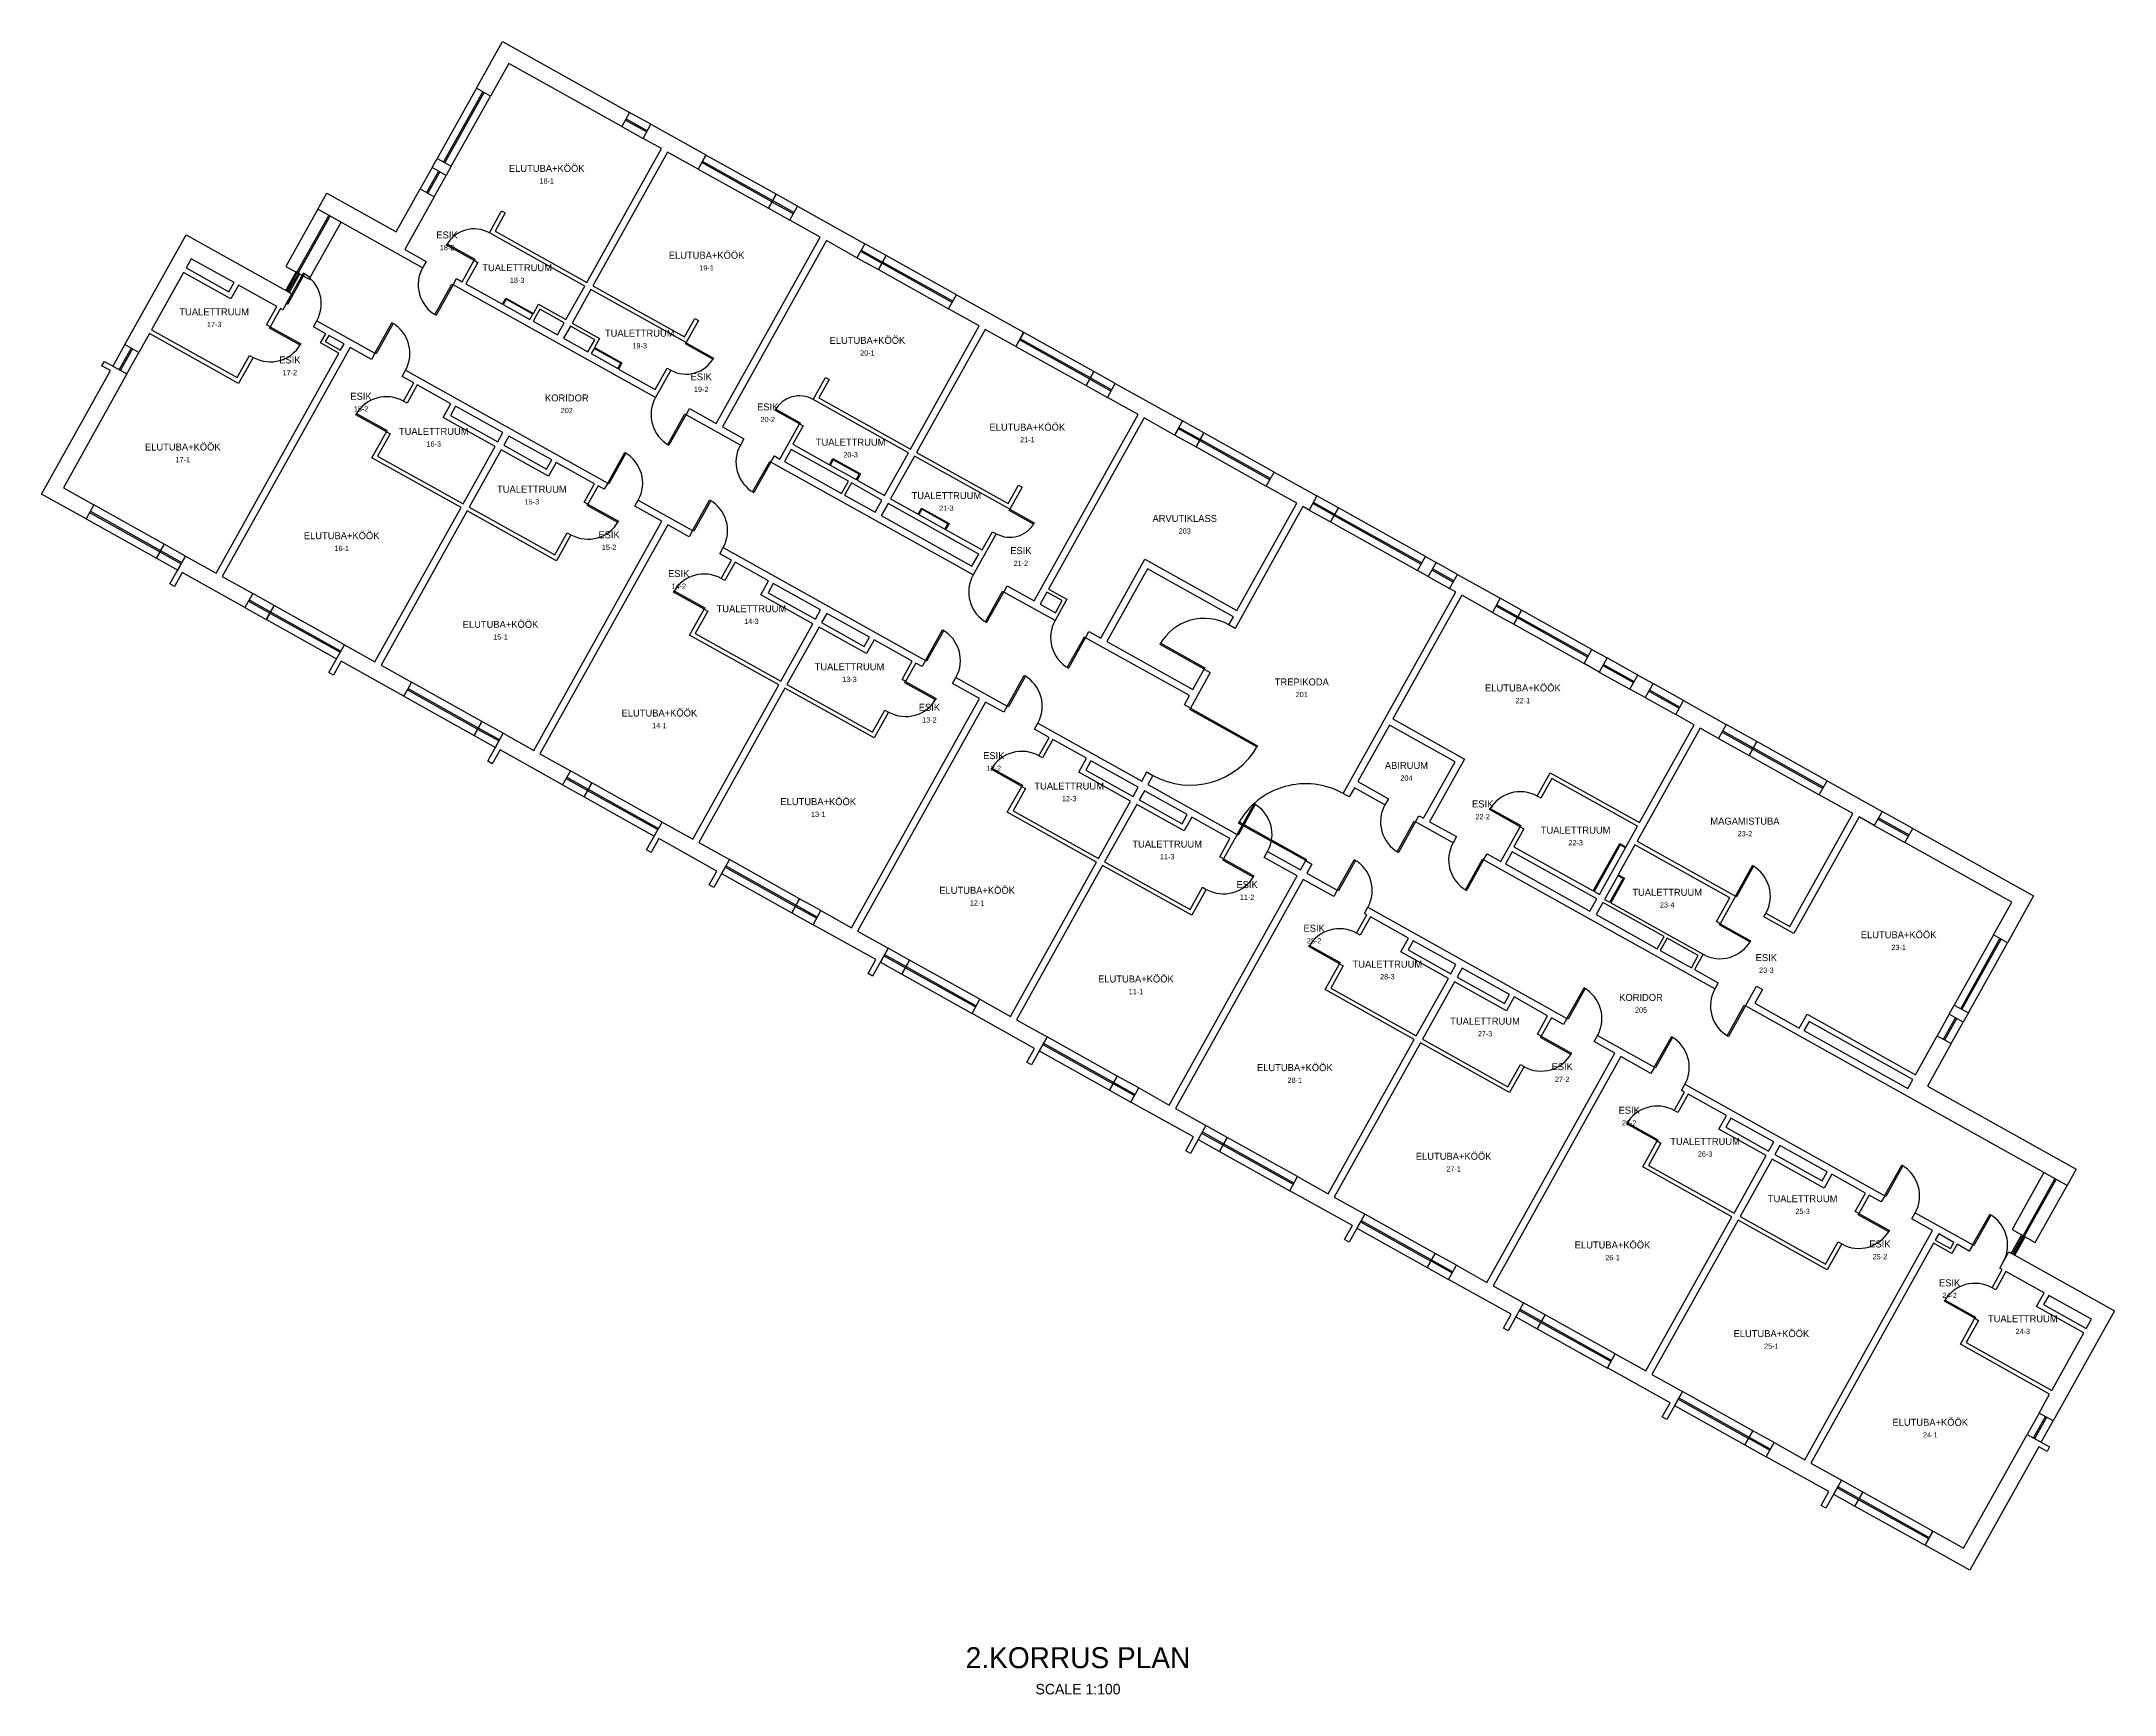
# Model space of a CAD drawing. Header units: millimetres. Extents: x 0 to 379219, y -3554 to 43703.
# Drawn here: x 79992 to 139245, y -3554 to 43703 of the extents above; entities that cross this region are included whole.
import ezdxf
from ezdxf.enums import TextEntityAlignment as Align

# ---------------------------------------------------------------- set-up
doc = ezdxf.new("R2010")
doc.units = ezdxf.units.MM
for name, color, linetype in [('A-ANNO-TTLB', 7, 'Continuous'), ('A-AREA-IDEN', 7, 'Continuous'), ('A-DOOR', 7, 'Continuous'), ('A-GLAZ', 7, 'Continuous'), ('A-WALL', 7, 'Continuous')]:
    doc.layers.add(name, color=color, linetype=linetype)

msp = doc.modelspace()

# ---------------------------------------------------------------- linework, layer by layer
at = {"layer": 'A-DOOR'}
for points in [[(92355, 37445), (91569, 37884), (91589, 37919), (92375, 37480)], [(86989, 36204), (87477, 37077), (87512, 37058), (87024, 36184)], [(91759, 36748), (91272, 35875), (91237, 35894), (91724, 36768)], [(89522, 34790), (90009, 35663), (90044, 35644), (89557, 34771)], [(86530, 35544), (87403, 35057), (87384, 35022), (86511, 35509)], [(98418, 35092), (99204, 34653), (99184, 34618), (98398, 35057)], [(101656, 32770), (100957, 33160), (100977, 33195), (101675, 32805)], [(89850, 32546), (88977, 33033), (88996, 33068), (89869, 32581)], [(98414, 33034), (97926, 32160), (97891, 32180), (98379, 33053)], [(96176, 31076), (96663, 31949), (96698, 31930), (96211, 31057)], [(100841, 31679), (100353, 30806), (100318, 30825), (100806, 31698)], [(95611, 30475), (96484, 29988), (96465, 29953), (95592, 30440)], [(98603, 29721), (99090, 30594), (99125, 30575), (98638, 29702)], [(107670, 30329), (108368, 29939), (108349, 29904), (107650, 30294)], [(98931, 27477), (98058, 27964), (98077, 27999), (98950, 27512)], [(107495, 27965), (107007, 27092), (106972, 27111), (107460, 27984)], [(105257, 26007), (105744, 26880), (105779, 26861), (105292, 25988)], [(109834, 26659), (109347, 25785), (109312, 25805), (109800, 26678)], [(113228, 25761), (111962, 26467), (111981, 26502), (113248, 25796)], [(107597, 24701), (108084, 25574), (108119, 25555), (107631, 24682)], [(104692, 25406), (105565, 24919), (105546, 24884), (104673, 25371)], [(112832, 24642), (114753, 23570), (114734, 23535), (112813, 24607)], [(108012, 22408), (107139, 22895), (107158, 22930), (108031, 22443)], [(114163, 21036), (114650, 21909), (114685, 21890), (114198, 21016)], [(116126, 20284), (114205, 21356), (114224, 21391), (116145, 20319)], [(119265, 21395), (118777, 20521), (118742, 20541), (119230, 21414)], [(122257, 21255), (121384, 21743), (121403, 21778), (122276, 21290)], [(113773, 20337), (114646, 19850), (114627, 19815), (113754, 20302)], [(117027, 19437), (117514, 20310), (117549, 20291), (117062, 19418)], [(121212, 20308), (120725, 19435), (120690, 19454), (121177, 20327)], [(128408, 19268), (128895, 20142), (128930, 20122), (128443, 19249)], [(127970, 18482), (128843, 17995), (128823, 17960), (127950, 18447)], [(117093, 17339), (116220, 17826), (116239, 17861), (117112, 17374)], [(123593, 15772), (124081, 16645), (124115, 16626), (123628, 15752)], [(128695, 16131), (128208, 15258), (128173, 15277), (128660, 16150)], [(122854, 15268), (123727, 14781), (123708, 14746), (122835, 15233)], [(126090, 14378), (126578, 15251), (126613, 15232), (126125, 14358)], [(126174, 12270), (125301, 12757), (125320, 12792), (126193, 12305)], [(132674, 10703), (133162, 11576), (133197, 11557), (132709, 10683)], [(131935, 10199), (132809, 9712), (132789, 9677), (131916, 10164)], [(135189, 9299), (135677, 10172), (135712, 10153), (135224, 9280)], [(135255, 7201), (134382, 7688), (134401, 7723), (135275, 7236)]]:
    msp.add_lwpolyline(points, close=True, dxfattribs=at)
for centre, radius, start, end in [((92355, 37445), 900, 60.83, 150.83), ((86989, 36204), 1000, -29.17, 60.83), ((91759, 36748), 1000, 150.83, -119.17), ((89522, 34790), 1000, -29.17, 60.83), ((86530, 35544), 1000, -119.17, -29.17), ((98418, 35092), 900, -119.17, -29.17), ((89850, 32546), 1000, 60.83, 150.83), ((98414, 33034), 1000, 150.83, -119.17), ((101656, 32770), 800, 60.83, 150.83), ((100841, 31679), 1000, 150.83, -119.17), ((96176, 31076), 1000, -29.17, 60.83), ((98603, 29721), 1000, -29.17, 60.83), ((95611, 30475), 1000, -119.17, -29.17), ((107670, 30329), 800, -119.17, -29.17), ((98931, 27477), 1000, 60.83, 150.83), ((107495, 27965), 1000, 150.83, -119.17), ((105257, 26007), 1000, -29.17, 60.83), ((109834, 26659), 1000, 150.83, -119.17), ((113228, 25761), 1450, 60.86894, 150.86894), ((107597, 24701), 1000, -29.17, 60.83), ((104692, 25406), 1000, -119.17, -29.17), ((108012, 22408), 1000, 60.83, 150.83), ((112832, 24642), 2200, -119.17, -29.17), ((116126, 20284), 2200, 60.83, 150.83), ((122257, 21255), 1000, 60.82949, 150.82949), ((114163, 21036), 1000, -29.17, 60.83), ((119265, 21395), 1000, 150.83, -119.17), ((121212, 20308), 1000, 150.83, -119.17), ((117027, 19437), 1000, -29.17, 60.83), ((113773, 20337), 1000, -119.17, -29.17), ((128408, 19268), 1000, -29.17, 60.83), ((117093, 17339), 1000, 60.83, 150.83), ((127970, 18482), 1000, -119.17, -29.17), ((123593, 15772), 1000, -29.17, 60.83), ((128695, 16131), 1000, 150.83, -119.17), ((126090, 14378), 1000, -29.17, 60.83), ((122854, 15268), 1000, -119.17, -29.17), ((126174, 12270), 1000, 60.83, 150.83), ((132674, 10703), 1000, -29.17, 60.83), ((135189, 9299), 1000, -29.17, 60.83), ((131935, 10199), 1000, -119.17, -29.17), ((135255, 7201), 1000, 60.83, 150.83)]:
    msp.add_arc(centre, radius, start, end, dxfattribs=at)
at = {"layer": 'A-GLAZ'}
for p, q in [((91485, 40256), (92606, 42264)), ((91520, 40237), (92641, 42245)), ((96699, 41492), (97310, 41150)), ((96680, 41457), (97291, 41115)), ((91339, 39994), (90998, 39383)), ((91374, 39975), (91033, 39363)), ((100871, 39117), (98863, 40238)), ((100890, 39152), (98882, 40273)), ((100871, 39117), (101482, 38776)), ((100891, 39152), (101502, 38811)), ((87295, 37098), (88206, 38731)), ((87330, 37079), (88241, 38712)), ((103403, 37704), (104014, 37362)), ((103423, 37739), (104034, 37397)), ((106023, 36241), (104014, 37362)), ((106042, 36276), (104034, 37397)), ((87011, 36570), (87304, 37094)), ((87046, 36550), (87339, 37074)), ((109952, 34048), (107944, 35169)), ((109972, 34083), (107963, 35204)), ((82558, 34932), (82217, 34321)), ((82593, 34913), (82252, 34302)), ((109952, 34048), (110563, 33707)), ((109972, 34083), (110583, 33742)), ((112484, 32635), (113096, 32293)), ((112504, 32670), (113115, 32328)), ((115104, 31172), (113095, 32293)), ((115123, 31207), (113115, 32328)), ((81369, 30236), (83377, 29115)), ((81389, 30271), (83397, 29150)), ((116937, 30149), (116326, 30490)), ((116956, 30184), (116345, 30525)), ((116937, 30149), (119426, 28760)), ((116957, 30184), (119445, 28795)), ((83377, 29116), (83988, 28774)), ((83397, 29151), (84008, 28809)), ((120342, 28249), (119730, 28590)), ((120361, 28284), (119750, 28625)), ((85909, 27702), (86521, 27361)), ((85929, 27737), (86540, 27396)), ((86521, 27361), (88529, 26240)), ((86540, 27396), (88549, 26275)), ((121565, 27566), (122177, 27224)), ((121585, 27601), (122196, 27259)), ((124204, 26138), (122196, 27259)), ((124185, 26103), (122176, 27224)), ((124621, 25860), (125494, 25373)), ((124640, 25895), (125513, 25408)), ((90450, 25167), (92458, 24046)), ((90470, 25202), (92478, 24081)), ((125931, 25129), (126804, 24641)), ((125950, 25164), (126823, 24676)), ((92458, 24047), (93069, 23705)), ((92478, 24082), (93089, 23740)), ((128026, 23959), (128900, 23472)), ((128046, 23994), (128919, 23507)), ((130908, 22350), (128900, 23471)), ((130928, 22385), (128919, 23506)), ((94990, 22633), (95602, 22292)), ((95010, 22668), (95621, 22327)), ((95602, 22292), (97610, 21171)), ((95622, 22327), (97630, 21206)), ((132480, 21473), (133353, 20986)), ((132499, 21508), (133373, 21021)), ((99531, 20098), (101540, 18977)), ((99551, 20133), (101559, 19012)), ((101539, 18978), (102150, 18636)), ((101559, 19013), (102170, 18671)), ((134848, 16052), (135969, 18060)), ((134883, 16033), (136004, 18041)), ((104071, 17564), (104683, 17223)), ((104091, 17599), (104702, 17258)), ((104683, 17223), (106691, 16102)), ((104703, 17258), (106711, 16137)), ((134360, 15179), (134702, 15790)), ((134395, 15159), (134736, 15770)), ((108612, 15029), (110621, 13908)), ((108632, 15064), (110640, 13943)), ((110620, 13909), (111231, 13567)), ((110640, 13944), (111251, 13602)), ((113152, 12495), (113764, 12154)), ((113172, 12530), (113783, 12189)), ((113764, 12154), (115772, 11033)), ((113784, 12189), (115792, 11068)), ((136630, 9560), (137541, 11193)), ((136665, 9541), (137576, 11174)), ((117693, 9960), (119702, 8839)), ((117713, 9995), (119721, 8874)), ((136621, 9565), (136328, 9041)), ((136656, 9546), (136363, 9022)), ((119701, 8840), (120312, 8498)), ((119721, 8875), (120332, 8533)), ((122233, 7426), (122845, 7085)), ((122253, 7461), (122864, 7120)), ((122865, 7120), (124873, 5999)), ((122845, 7085), (124853, 5964)), ((126774, 4891), (128783, 3770)), ((126794, 4926), (128802, 3805)), ((136930, 3780), (137272, 4392)), ((136965, 3761), (137307, 4372)), ((128782, 3771), (129394, 3429)), ((128802, 3806), (129413, 3464)), ((131334, 2392), (131945, 2051)), ((131315, 2357), (131926, 2016)), ((133933, 895), (131925, 2016)), ((133953, 930), (131945, 2051))]:
    msp.add_line(p, q, dxfattribs=at)
for points in [[(91703, 40134), (92825, 42142), (92423, 42367), (91302, 40358)], [(96577, 41273), (97189, 40932), (97413, 41334), (96802, 41675)], [(100993, 39336), (98984, 40456), (98760, 40055), (100769, 38934)], [(91156, 40097), (90815, 39485), (91216, 39261), (91557, 39872)], [(100769, 38934), (101380, 38593), (101604, 38994), (100993, 39335)], [(87644, 36903), (88556, 38536), (87892, 38907), (86980, 37274)], [(103301, 37520), (103912, 37179), (104136, 37581), (103525, 37922)], [(106145, 36460), (104136, 37581), (103912, 37179), (105920, 36058)], [(87081, 36531), (87373, 37055), (87269, 37113), (86976, 36589)], [(82375, 35035), (82034, 34423), (82435, 34199), (82777, 34810)], [(110074, 34267), (108066, 35387), (107841, 34986), (109850, 33865)], [(109850, 33865), (110461, 33524), (110685, 33925), (110074, 34266)], [(112382, 32451), (112993, 32110), (113217, 32512), (112606, 32853)], [(115226, 31391), (113217, 32512), (112993, 32110), (115001, 30989)], [(81267, 30053), (83275, 28932), (83499, 29334), (81491, 30455)], [(117059, 30367), (116448, 30709), (116223, 30307), (116835, 29966)], [(116835, 29966), (119324, 28576), (119548, 28978), (117059, 30367)], [(83275, 28932), (83886, 28591), (84110, 28993), (83499, 29334)], [(120463, 28467), (119852, 28808), (119628, 28407), (120239, 28065)], [(85807, 27519), (86418, 27178), (86642, 27579), (86031, 27920)], [(86419, 27177), (88427, 26056), (88651, 26458), (86643, 27579)], [(121463, 27382), (122074, 27041), (122298, 27443), (121687, 27784)], [(124307, 26322), (122298, 27443), (122074, 27041), (124082, 25920)], [(124518, 25677), (125392, 25189), (125616, 25591), (124743, 26078)], [(90348, 24984), (92356, 23863), (92580, 24265), (90572, 25386)], [(125828, 24946), (126702, 24458), (126926, 24860), (126053, 25347)], [(92356, 23863), (92967, 23522), (93191, 23924), (92580, 24265)], [(127924, 23776), (128797, 23288), (129021, 23690), (128148, 24177)], [(131030, 22569), (129022, 23690), (128798, 23288), (130806, 22167)], [(94888, 22450), (95499, 22109), (95723, 22510), (95112, 22851)], [(95500, 22108), (97508, 20987), (97732, 21389), (95724, 22510)], [(132378, 21290), (133251, 20802), (133475, 21204), (132602, 21691)], [(99429, 19915), (101437, 18794), (101661, 19196), (99653, 20317)], [(101437, 18794), (102048, 18453), (102272, 18855), (101661, 19196)], [(103969, 17381), (104580, 17040), (104804, 17441), (104193, 17782)], [(135066, 15930), (136187, 17939), (135786, 18163), (134665, 16154)], [(104581, 17039), (106589, 15918), (106813, 16320), (104805, 17441)], [(134579, 15057), (134920, 15668), (134518, 15892), (134177, 15281)], [(108510, 14846), (110518, 13725), (110742, 14127), (108734, 15248)], [(110518, 13725), (111129, 13384), (111353, 13786), (110742, 14127)], [(113050, 12312), (113661, 11971), (113885, 12372), (113274, 12713)], [(113662, 11970), (115670, 10849), (115894, 11251), (113886, 12372)], [(136979, 9365), (137890, 10998), (137227, 11369), (136315, 9736)], [(117591, 9777), (119599, 8656), (119823, 9058), (117815, 10179)], [(136586, 9585), (136293, 9061), (136398, 9002), (136691, 9526)], [(119599, 8656), (120210, 8315), (120434, 8717), (119823, 9058)], [(122131, 7243), (122742, 6902), (122967, 7303), (122355, 7644)], [(122743, 6901), (124751, 5780), (124975, 6182), (122967, 7303)], [(126672, 4708), (128680, 3587), (128905, 3989), (126896, 5110)], [(137149, 3659), (137490, 4270), (137088, 4494), (136747, 3883)], [(128680, 3587), (129291, 3246), (129515, 3648), (128904, 3989)], [(131212, 2174), (131823, 1833), (132048, 2234), (131436, 2575)], [(134055, 1114), (132047, 2235), (131823, 1833), (133831, 712)]]:
    msp.add_lwpolyline(points, close=True, dxfattribs=at)
at = {"layer": 'A-WALL'}
for points in [[(92825, 42143), (92423, 42367), (93169, 43703), (96801, 41675), (96577, 41274), (93346, 43077)], [(95519, 36711), (92794, 38232), (93145, 38860), (93250, 38802), (92958, 38278), (95577, 36816), (97712, 40640), (97188, 40932), (97412, 41334), (98984, 40457), (98760, 40055), (97887, 40542), (95752, 36718), (98372, 35256), (98664, 35780), (98769, 35721), (98418, 35093), (95694, 36613), (95157, 35653), (95943, 35214), (95797, 34952), (96583, 34513), (96486, 34339), (97533, 33754), (97875, 34365), (97979, 34307), (97541, 33521), (91760, 36748), (91857, 36923), (92014, 36835), (92356, 37446), (92460, 37387), (92119, 36776), (93167, 36191), (93265, 36366), (94051, 35927), (94197, 36189), (94983, 35750)], [(91557, 39872), (91156, 40097), (91302, 40359), (91704, 40134)], [(90886, 37235), (87892, 38907), (88150, 39370), (90132, 38263), (90815, 39485), (91216, 39261), (90373, 37751), (90984, 37410)], [(100065, 32341), (99968, 32166), (98414, 33033), (98511, 33208), (99280, 32779), (102253, 38105), (101379, 38593), (101604, 38994), (103525, 37922), (103300, 37521), (102427, 38008), (99454, 32682)], [(83079, 35352), (82777, 34810), (82375, 35035), (84130, 38178), (87151, 36492), (86892, 36029), (86823, 36068), (86530, 35544), (86425, 35603), (86718, 36126), (85626, 36736), (85407, 36343), (84054, 37098), (83137, 35457), (85582, 34092), (85938, 34729), (86043, 34671), (85628, 33929)], [(84127, 37229), (85349, 36547), (85495, 36809), (84273, 37491)], [(94038, 35905), (93274, 36332), (93189, 36179), (93953, 35752)], [(101096, 31766), (101656, 32770), (101761, 32711), (101468, 32187), (102516, 31603), (102614, 31777), (103400, 31338), (103303, 31164), (104088, 30725), (104771, 31947), (102046, 33468), (102397, 34097), (102502, 34039), (102209, 33515), (104829, 32052), (106793, 35571), (105920, 36058), (106144, 36460), (108065, 35388), (107841, 34986), (106968, 35473), (105004, 31955), (107623, 30492), (107916, 31016), (108021, 30958), (107670, 30329), (104945, 31850), (104263, 30628), (105048, 30189), (105146, 30364), (105872, 29958), (105932, 29925), (105835, 29750), (106883, 29165), (107175, 29689), (107280, 29631), (106622, 28452), (100841, 31679), (100939, 31853)], [(84983, 28505), (88493, 34792), (87969, 35085), (88115, 35347), (87765, 35542), (87863, 35716), (89522, 34790), (89425, 34615), (88813, 34957), (85158, 28408), (86031, 27920), (85807, 27519), (84017, 28518), (83796, 28121), (83665, 28195), (84110, 28993)], [(94934, 35663), (94235, 36053), (94041, 35704), (94739, 35314)], [(95612, 34826), (95807, 35176), (95109, 35566), (94914, 35216)], [(88105, 35123), (88541, 34879), (88639, 35054), (88202, 35298)], [(81266, 30053), (79992, 30765), (81961, 34292), (81721, 34426), (81794, 34557), (82435, 34199), (80617, 30942), (81491, 30455)], [(95785, 34930), (95700, 34778), (96464, 34351), (96549, 34504)], [(88205, 25660), (88651, 26458), (89524, 25971), (91985, 30380), (89436, 31804), (89850, 32546), (89955, 32487), (89599, 31850), (92044, 30485), (92960, 32127), (91476, 32955), (91695, 33348), (90734, 33884), (90442, 33361), (90337, 33419), (90630, 33943), (90298, 34128), (90396, 34303), (96176, 31076), (96079, 30901), (95904, 30999), (95611, 30475), (95507, 30534), (95799, 31057), (94707, 31667), (94488, 31274), (93135, 32029), (92218, 30388), (94663, 29023), (95019, 29660), (95124, 29602), (94710, 28860), (92160, 30283), (89698, 25873), (90572, 25386), (90347, 24984), (88557, 25983), (88336, 25587)], [(109303, 27757), (108962, 27146), (107495, 27964), (107592, 28139), (108361, 27710), (111334, 33036), (110460, 33524), (110685, 33925), (112606, 32853), (112381, 32452), (111508, 32939), (108779, 28049)], [(91826, 33275), (91680, 33013), (93033, 32258), (93179, 32520)], [(93354, 32422), (93208, 32160), (94430, 31478), (94576, 31740)], [(101226, 31693), (102860, 30781), (103055, 31130), (101421, 32042)], [(103281, 31176), (103366, 31329), (102623, 31743), (102538, 31590)], [(103142, 31081), (102947, 30732), (103820, 30245), (104015, 30594)], [(110443, 26548), (112901, 25176), (113225, 25756), (113400, 25659), (112832, 24642), (112658, 24740), (112804, 25001), (109835, 26658), (109932, 26833), (110269, 26645), (111528, 28902), (114161, 27433), (115874, 30502), (115001, 30989), (115225, 31391), (116448, 30709), (116223, 30307), (116049, 30404), (114107, 26925), (113932, 27023), (114064, 27258), (111606, 28630)], [(94064, 23436), (97720, 29985), (96952, 30414), (97049, 30589), (98604, 29721), (98506, 29546), (97895, 29888), (94239, 23339), (95112, 22851), (94888, 22450), (93098, 23449), (92877, 23052), (92746, 23126), (93191, 23924)], [(103995, 30147), (106588, 28700), (106783, 29049), (104190, 30497)], [(105070, 30177), (105813, 29762), (105898, 29915), (105156, 30330)], [(97286, 20591), (97732, 21389), (98605, 20902), (101066, 25311), (98517, 26735), (98931, 27477), (99036, 27418), (98680, 26781), (101125, 25416), (102041, 27058), (100557, 27886), (100776, 28279), (99816, 28815), (99523, 28292), (99418, 28350), (99711, 28874), (99379, 29059), (99477, 29234), (105257, 26007), (105160, 25832), (104985, 25930), (104692, 25406), (104588, 25465), (104880, 25988), (103788, 26598), (103569, 26205), (102216, 26960), (101299, 25319), (103744, 23954), (104100, 24591), (104205, 24533), (103791, 23791), (101241, 25214), (98780, 20804), (99653, 20317), (99207, 19519), (99076, 19592), (99298, 19988), (98468, 20451), (97638, 20914), (97417, 20518)], [(117198, 22205), (120415, 27967), (120240, 28065), (120464, 28467), (121687, 27784), (121462, 27383), (120589, 27870), (118615, 24334), (120667, 23188), (119668, 21398), (120437, 20970), (120339, 20795), (119265, 21394), (119363, 21569), (119494, 21496), (120395, 23111), (118518, 24159), (117616, 22544), (118489, 22056), (118392, 21882), (117519, 22369), (117373, 22107)], [(119853, 28808), (119629, 28406), (119323, 28577), (119547, 28978)], [(100761, 27944), (102114, 27189), (102260, 27451), (100907, 28206)], [(109167, 27718), (108730, 27962), (108535, 27613), (108972, 27369)], [(102289, 27091), (103511, 26409), (103657, 26671), (102435, 27353)], [(124743, 26078), (124518, 25677), (124082, 25920), (124306, 26322)], [(103838, 17454), (102048, 18453), (102272, 18855), (103145, 18367), (106801, 24916), (106033, 25345), (106130, 25520), (107597, 24701), (107499, 24526), (106976, 24819), (103320, 18270), (104193, 17782), (103748, 16984), (103617, 17057)], [(125828, 24946), (125392, 25189), (125616, 25591), (126053, 25347)], [(121703, 20263), (122257, 21255), (122362, 21197), (122075, 20684), (124346, 19417), (125102, 20771), (125276, 20674), (125607, 21267), (123162, 22631), (122849, 22070), (122744, 22128), (123116, 22795), (125666, 21372), (127225, 24166), (126702, 24458), (126926, 24860), (128148, 24177), (127924, 23776), (127400, 24068), (125597, 20837), (128408, 19268), (127970, 18482), (127865, 18541), (128245, 19222), (125538, 20733), (125061, 19877), (125235, 19779), (124845, 19081), (127482, 17609), (127239, 17173), (127920, 16792), (127822, 16618), (121212, 20308), (121310, 20482)], [(107686, 15833), (110147, 20242), (107598, 21666), (108012, 22408), (108117, 22349), (107761, 21712), (110206, 20347), (111122, 21989), (109638, 22817), (109857, 23210), (108897, 23746), (108604, 23223), (108499, 23281), (108792, 23805), (108373, 24039), (108470, 24213), (111439, 22556), (111585, 22819), (111760, 22721), (111614, 22459), (114163, 21036), (113773, 20337), (113669, 20396), (113961, 20919), (112870, 21529), (112650, 21136), (111297, 21891), (110380, 20250), (112825, 18885), (113181, 19522), (113286, 19464), (112872, 18722), (110322, 20145), (107861, 15735), (108734, 15248), (108288, 14450), (108157, 14523), (108379, 14919), (106589, 15919), (106813, 16320)], [(109842, 22875), (111195, 22120), (111341, 22382), (109988, 23137)], [(129223, 18676), (129282, 18781), (129963, 18400), (131766, 21631), (130805, 22167), (131030, 22569), (132602, 21691), (132378, 21290), (131941, 21534), (130079, 18198)], [(112739, 21602), (111516, 22284), (111370, 22022), (112592, 21340)], [(135785, 18163), (136307, 19097), (133251, 20802), (133475, 21204), (136933, 19274), (136187, 17938)], [(112401, 13201), (113274, 12713), (112829, 11915), (112698, 11988), (112919, 12385), (111129, 13384), (111353, 13786), (112226, 13298), (115882, 19847), (114939, 20374), (115036, 20548), (115979, 20022), (116126, 20284), (116300, 20186), (116154, 19924), (117027, 19437), (116930, 19262), (116057, 19750)], [(121834, 20190), (124252, 18840), (124447, 19189), (122029, 20539)], [(125111, 20737), (124368, 19405), (124520, 19320), (125264, 20652)], [(124671, 19178), (124823, 19093), (125201, 19770), (125048, 19855)], [(124427, 18742), (126174, 17767), (126368, 18116), (124622, 19091)], [(116679, 16597), (117093, 17339), (117198, 17280), (116842, 16643), (119287, 15278), (120203, 16920), (118850, 17675), (119069, 18068), (117978, 18677), (117685, 18154), (117580, 18212), (117873, 18736), (117803, 18775), (117900, 18950), (123594, 15772), (123496, 15597), (123147, 15792), (122854, 15268), (122750, 15327), (123042, 15850), (122082, 16387), (121862, 15994), (120378, 16822), (119461, 15181), (121906, 13816), (122262, 14453), (122367, 14395), (121953, 13653), (119403, 15076), (116942, 10666), (117815, 10179), (117369, 9381), (117238, 9454), (117460, 9850), (115670, 10850), (115894, 11251), (116767, 10764), (119228, 15173)], [(119200, 17995), (119054, 17733), (120276, 17051), (120422, 17313)], [(126456, 18067), (126261, 17718), (127151, 17221), (127346, 17570)], [(121804, 16198), (121951, 16460), (120597, 17215), (120451, 16953)], [(137890, 10998), (128695, 16130), (129012, 16698), (129187, 16601), (128968, 16208), (130235, 15500), (130455, 15893), (133553, 14163), (134177, 15281), (134579, 15057), (133896, 13834), (138149, 11461)], [(134920, 15668), (134518, 15892), (134664, 16154), (135066, 15930)], [(130513, 15689), (130366, 15427), (133334, 13770), (133480, 14032)], [(121308, 8229), (124963, 14778), (124369, 15110), (124467, 15284), (126091, 14378), (125993, 14203), (125138, 14681), (121482, 8132), (122355, 7644), (121910, 6846), (121779, 6919), (122000, 7316), (120210, 8315), (120434, 8717)], [(125760, 11528), (126174, 12270), (126279, 12211), (125923, 11574), (128368, 10209), (129284, 11851), (127931, 12606), (128150, 12999), (127059, 13608), (126766, 13085), (126661, 13143), (126954, 13667), (126867, 13716), (126964, 13890), (132675, 10703), (132577, 10528), (132228, 10723), (131935, 10199), (131831, 10258), (132123, 10781), (131163, 11318), (130943, 10925), (129459, 11753), (128543, 10112), (130987, 8747), (131343, 9384), (131448, 9326), (131034, 8584), (128484, 10007), (126023, 5597), (126896, 5110), (126450, 4312), (126319, 4385), (126541, 4781), (124751, 5781), (124975, 6182), (125848, 5695), (128309, 10104)], [(128281, 12926), (128135, 12664), (129357, 11982), (129504, 12244)], [(129678, 12146), (129532, 11884), (130885, 11129), (131032, 11391)], [(130563, 3063), (131436, 2575), (130991, 1777), (130860, 1850), (131081, 2247), (129291, 3246), (129515, 3648), (130389, 3160), (134044, 9709), (133450, 10041), (133548, 10215), (135190, 9299), (135092, 9124), (134743, 9319), (134596, 9057), (134072, 9350)], [(134121, 9437), (134558, 9193), (134655, 9368), (134219, 9612)], [(135743, 8074), (136035, 8598), (135965, 8637), (136224, 9100), (139245, 7413), (137490, 4270), (137088, 4494), (137390, 5035), (134841, 6459), (135255, 7201), (135360, 7142), (135004, 6505), (137449, 5140), (138365, 6782), (137012, 7537), (137231, 7930), (136140, 8539), (135847, 8016)], [(138585, 7175), (137362, 7857), (137216, 7595), (138438, 6913)], [(134929, 626), (136747, 3883), (137389, 3525), (137316, 3394), (137076, 3528), (135107, 0), (133832, 712), (134056, 1113)]]:
    msp.add_lwpolyline(points, close=True, dxfattribs=at)

# ---------------------------------------------------------------- texts
at = {"layer": 'A-ANNO-TTLB'}
for s, height, p in [('2.KORRUS PLAN', 600, (109618, -2500)), ('SCALE 1:100', 300, (109618, -3400))]:
    msp.add_text(s, height=height, dxfattribs=at).set_placement(p, align=Align.MIDDLE_CENTER)
at = {"layer": 'A-AREA-IDEN'}
for s, height, p in [('ELUTUBA+KÖÖK', 200, (94433, 40074)), ('18-1', 150, (94433, 39714)), ('ESIK', 200, (91584, 38171)), ('18-2', 150, (91584, 37811)), ('TUALETTRUUM', 200, (93588, 37236)), ('ELUTUBA+KÖÖK', 200, (99002, 37592)), ('18-3', 150, (93588, 36876)), ('19-1', 150, (99002, 37232)), ('TUALETTRUUM', 200, (84928, 35972)), ('17-3', 150, (84928, 35612)), ('TUALETTRUUM', 200, (97091, 35363)), ('19-3', 150, (97091, 35003)), ('ELUTUBA+KÖÖK', 200, (103599, 35158)), ('ESIK', 200, (87092, 34597)), ('20-1', 150, (103599, 34798)), ('17-2', 150, (87092, 34237)), ('ESIK', 200, (98849, 34116)), ('19-2', 150, (98849, 33756)), ('ESIK', 200, (89125, 33560)), ('16-2', 150, (89125, 33200)), ('KORIDOR', 200, (95007, 33512)), ('202', 150, (95007, 33152)), ('ESIK', 200, (100750, 33255)), ('TUALETTRUUM', 200, (91203, 32555)), ('20-2', 150, (100750, 32895)), ('ELUTUBA+KÖÖK', 200, (108169, 32676)), ('ELUTUBA+KÖÖK', 200, (84031, 32109)), ('16-3', 150, (91203, 32195)), ('TUALETTRUUM', 200, (103119, 32247)), ('21-1', 150, (108169, 32316)), ('17-1', 150, (84031, 31749)), ('20-3', 150, (103119, 31887)), ('TUALETTRUUM', 200, (94009, 30903)), ('TUALETTRUUM', 200, (105856, 30720)), ('15-3', 150, (94009, 30543)), ('21-3', 150, (105856, 30360)), ('ELUTUBA+KÖÖK', 200, (88572, 29574)), ('ESIK', 200, (96215, 29602)), ('ARVUTIKLASS', 200, (112668, 30068)), ('203', 150, (112668, 29708)), ('16-1', 150, (88572, 29214)), ('15-2', 150, (96215, 29242)), ('ESIK', 200, (107986, 29147)), ('ESIK', 200, (98206, 28491)), ('21-2', 150, (107986, 28787)), ('14-2', 150, (98206, 28131)), ('TUALETTRUUM', 200, (100284, 27486)), ('ELUTUBA+KÖÖK', 200, (93112, 27040)), ('15-1', 150, (93112, 26680)), ('14-3', 150, (100284, 27126)), ('TUALETTRUUM', 200, (103086, 25827)), ('13-3', 150, (103086, 25467)), ('TREPIKODA', 200, (116014, 25393)), ('201', 150, (116014, 25033)), ('ELUTUBA+KÖÖK', 200, (122334, 25221)), ('22-1', 150, (122334, 24861)), ('ELUTUBA+KÖÖK', 200, (97653, 24505)), ('ESIK', 200, (105371, 24668)), ('13-2', 150, (105371, 24308)), ('14-1', 150, (97653, 24145)), ('ESIK', 200, (107211, 23287)), ('12-2', 150, (107211, 22927)), ('TUALETTRUUM', 200, (109365, 22417)), ('ABIRUUM', 200, (119006, 23007)), ('204', 150, (119006, 22647)), ('ELUTUBA+KÖÖK', 200, (102193, 21971)), ('12-3', 150, (109365, 22057)), ('ESIK', 200, (121185, 21905)), ('13-1', 150, (102193, 21611)), ('22-2', 150, (121185, 21545)), ('MAGAMISTUBA', 200, (128681, 21414)), ('TUALETTRUUM', 200, (112167, 20758)), ('TUALETTRUUM', 200, (123841, 21156)), ('22-3', 150, (123841, 20796)), ('23-2', 150, (128681, 21054)), ('11-3', 150, (112167, 20398)), ('ELUTUBA+KÖÖK', 200, (106734, 19436)), ('ESIK', 200, (114452, 19599)), ('12-1', 150, (106734, 19076)), ('11-2', 150, (114452, 19239)), ('TUALETTRUUM', 200, (126458, 19380)), ('23-4', 150, (126458, 19020)), ('ESIK', 200, (116368, 18353)), ('28-2', 150, (116368, 17993)), ('ELUTUBA+KÖÖK', 200, (133073, 18166)), ('23-1', 150, (133073, 17806)), ('TUALETTRUUM', 200, (118460, 17326)), ('ESIK', 200, (129293, 17512)), ('23-3', 150, (129293, 17152)), ('ELUTUBA+KÖÖK', 200, (111274, 16902)), ('11-1', 150, (111274, 16542)), ('28-3', 150, (118460, 16966)), ('KORIDOR', 200, (125710, 16374)), ('205', 150, (125710, 16014)), ('TUALETTRUUM', 200, (121252, 15696)), ('27-3', 150, (121252, 15336)), ('ELUTUBA+KÖÖK', 200, (115815, 14367)), ('ESIK', 200, (123458, 14395)), ('28-1', 150, (115815, 14007)), ('27-2', 150, (123458, 14035)), ('ESIK', 200, (125373, 13149)), ('26-2', 150, (125373, 12789)), ('ELUTUBA+KÖÖK', 200, (120355, 11833)), ('TUALETTRUUM', 200, (127541, 12257)), ('26-3', 150, (127541, 11897)), ('27-1', 150, (120355, 11473)), ('TUALETTRUUM', 200, (130329, 10620)), ('25-3', 150, (130329, 10260)), ('ELUTUBA+KÖÖK', 200, (124896, 9298)), ('26-1', 150, (124896, 8938)), ('ESIK', 200, (132539, 9326)), ('25-2', 150, (132539, 8966)), ('ESIK', 200, (134530, 8215)), ('24-2', 150, (134530, 7855)), ('TUALETTRUUM', 200, (136622, 7188)), ('ELUTUBA+KÖÖK', 200, (129436, 6764)), ('24-3', 150, (136622, 6828)), ('25-1', 150, (129436, 6404)), ('ELUTUBA+KÖÖK', 200, (133977, 4229)), ('24-1', 150, (133977, 3869))]:
    msp.add_text(s, height=height, dxfattribs=at).set_placement(p, align=Align.MIDDLE_CENTER)

doc.saveas('drawing.dxf')
